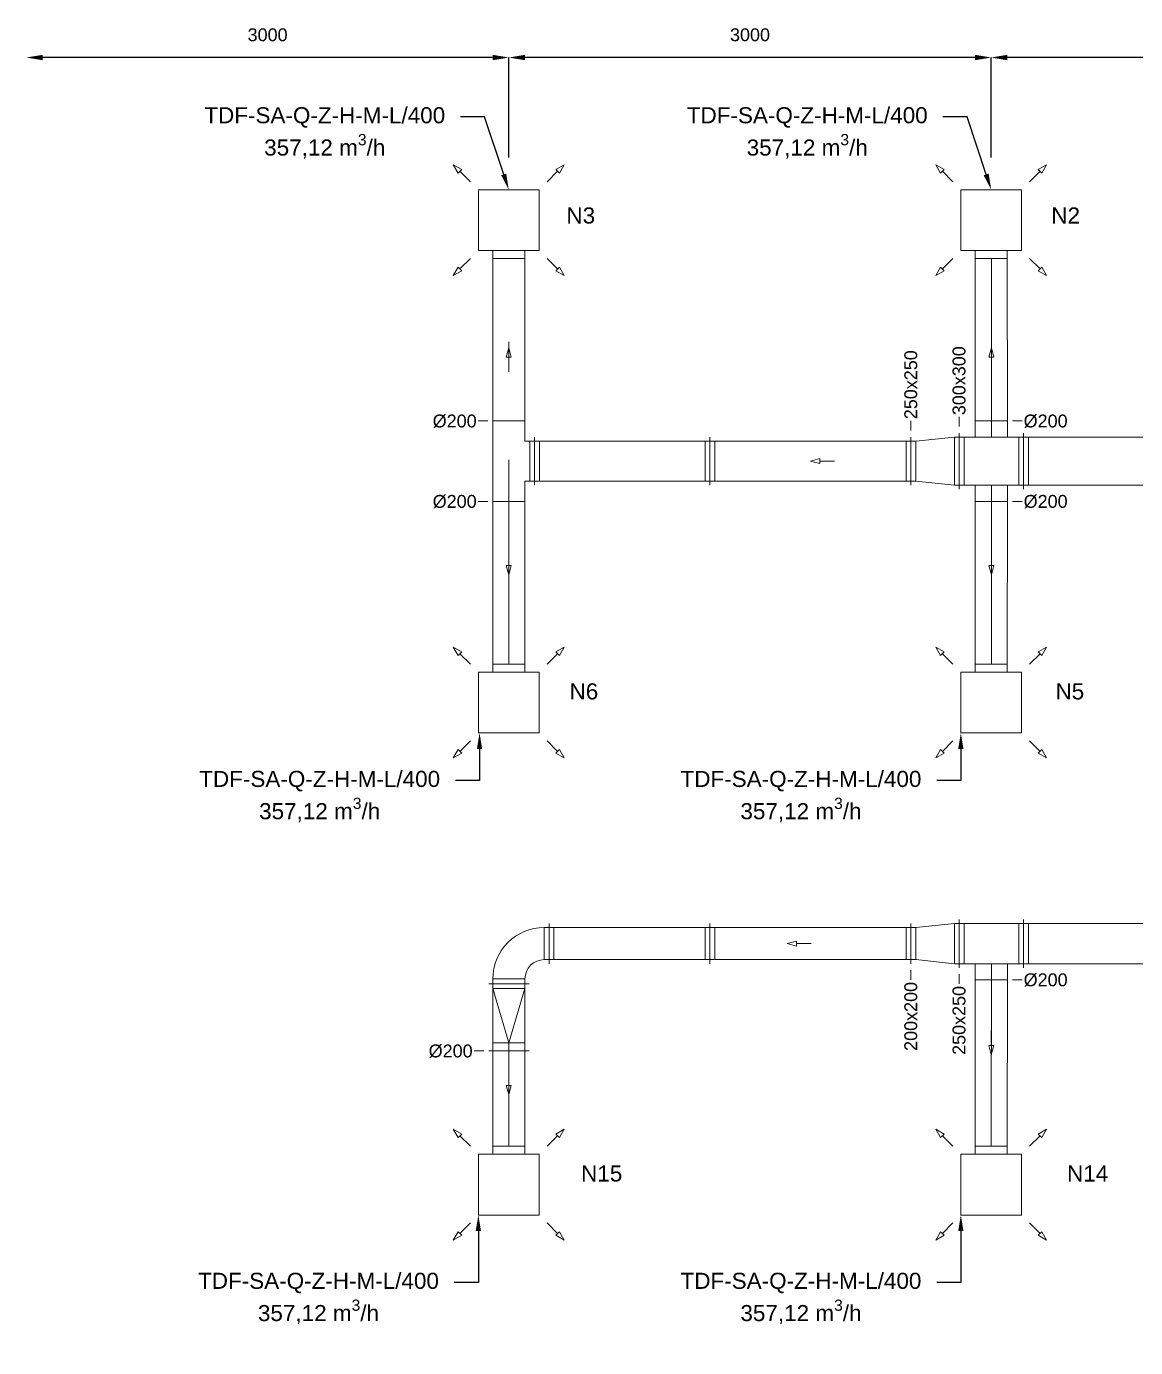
# Model space of a CAD drawing. Header units: millimetres. Extents: x 59762 to 60194, y -87842 to -87548.
# Drawn here: x 60017.99 to 60024.89, y -87796.01 to -87787.8 of the extents above; entities that cross this region are included whole.
import ezdxf
from ezdxf import colors
from ezdxf.entities.mleader import LeaderData, LeaderLine
from ezdxf.math import Vec2, Vec3

# ---------------------------------------------------------------- set-up
doc = ezdxf.new("R2010")
doc.units = ezdxf.units.MM
doc.linetypes.add('JIS_02_1.2', pattern=[2.5, 1.25, -1.25])
doc.linetypes.add('KRESKAKROPKA', pattern=[25.4, 12.7, -6.35, 0, -6.35])
for name, color, linetype, lineweight in [('instalacja nawiewna', 150, 'Continuous', 20), ('kanały', 7, 'Continuous', 20), ('nawi. strzałki', 150, 'Continuous', 20), ('Nawiew opis', 150, 'Continuous', 20), ('wymiary', 7, 'Continuous', 13)]:
    doc.layers.add(name, color=color, linetype=linetype, lineweight=lineweight)
doc.layers.add('osie', color=7, linetype='JIS_02_1.2', lineweight=5, transparency=0.7)
doc.styles.add('styl1', font='arial.ttf', dxfattribs={"height": 0.08})
doc.linetypes.add('ZYGZAK', pattern='A,0.00254,-5.08,[131,ltypeshp.shx,S=5.08,R=0,X=-5.08,Y=0],-10.16,[131,ltypeshp.shx,S=5.08,R=180,X=5.08,Y=0],-5.08', length=20.32254)
doc.dimstyles.new('Kopia Opisowy', dxfattribs={"dimscale": 0, "dimtxt": 0.08, "dimasz": 0.1, "dimexe": 0, "dimexo": 0.2, "dimgap": 0.1, "dimtad": 1, "dimlfac": 1000, "dimtxsty": 'styl1', "dimcen": 2.5, "dimadec": 0, "dimazin": 0, "dimtfac": 1, "dimtmove": 0, "dimatfit": 3, "dimfxl": 1, "dimarcsym": 0})

# ---------------------------------------------------------------- blocks, each defined once
blk = doc.blocks.new('*D46')
at = {"layer": 'Defpoints', "color": 0, "transparency": 16777216}
for p in [(60023.9901, -87787.9899), (60023.9901, -87788.8119), (60026.9901, -87788.8119)]:
    blk.add_point(p, dxfattribs=at)
at = {"layer": 'wymiary', "color": 0, "lineweight": -2, "transparency": 16777216}
for p, q in [((60023.9901, -87788.6119), (60023.9901, -87787.9899)), ((60026.8901, -87787.9899), (60024.0901, -87787.9899))]:
    blk.add_line(p, q, dxfattribs=at)
at = {"layer": 'wymiary', "color": 0, "transparency": 16777216}
for points in [[(60024.0901, -87787.9732), (60024.0901, -87788.0065), (60023.9901, -87787.9899)], [(60026.8901, -87787.9732), (60026.8901, -87788.0065), (60026.9901, -87787.9899)]]:
    blk.add_solid(points, dxfattribs=at)
at = {"layer": 'wymiary', "color": 0, "transparency": 16777216, "insert": (60025.4901, -87787.849), "char_height": 0.08, "attachment_point": 5, "style": 'styl1'}
blk.add_mtext('3000', dxfattribs=at)
blk = doc.blocks.new('*D47')
at = {"layer": 'Defpoints', "color": 0, "transparency": 16777216}
for p in [(60020.9901, -87787.9899), (60020.9901, -87788.8119), (60023.9901, -87788.8119)]:
    blk.add_point(p, dxfattribs=at)
at = {"layer": 'wymiary', "color": 0, "lineweight": -2, "transparency": 16777216}
for p, q in [((60020.9901, -87788.6119), (60020.9901, -87787.9899)), ((60023.8901, -87787.9899), (60021.0901, -87787.9899))]:
    blk.add_line(p, q, dxfattribs=at)
at = {"layer": 'wymiary', "color": 0, "transparency": 16777216}
for points in [[(60021.0901, -87787.9732), (60021.0901, -87788.0065), (60020.9901, -87787.9899)], [(60023.8901, -87787.9732), (60023.8901, -87788.0065), (60023.9901, -87787.9899)]]:
    blk.add_solid(points, dxfattribs=at)
at = {"layer": 'wymiary', "color": 0, "transparency": 16777216, "insert": (60022.4901, -87787.849), "char_height": 0.08, "attachment_point": 5, "style": 'styl1'}
blk.add_mtext('3000', dxfattribs=at)
blk = doc.blocks.new('*D48')
at = {"layer": 'Defpoints', "color": 0, "transparency": 16777216}
for p in [(60017.9911, -87787.9841), (60017.9911, -87787.9899), (60020.9901, -87788.8119)]:
    blk.add_point(p, dxfattribs=at)
at = {"layer": 'wymiary', "color": 0, "lineweight": -2, "transparency": 16777216}
blk.add_line((60020.8901, -87787.9899), (60018.0911, -87787.9899), dxfattribs=at)
at = {"layer": 'wymiary', "color": 0, "transparency": 16777216}
for points in [[(60018.0911, -87787.9732), (60018.0911, -87788.0065), (60017.9911, -87787.9899)], [(60020.8901, -87787.9732), (60020.8901, -87788.0065), (60020.9901, -87787.9899)]]:
    blk.add_solid(points, dxfattribs=at)
at = {"layer": 'wymiary', "color": 0, "transparency": 16777216, "insert": (60019.4906, -87787.849), "char_height": 0.08, "attachment_point": 5, "style": 'styl1'}
blk.add_mtext('3000', dxfattribs=at)

msp = doc.modelspace()

# ---------------------------------------------------------------- linework, layer by layer
at = {"layer": 'instalacja nawiewna', "color": 7, "ltscale": 20}
for p, q in [((60020.891053, -87789.189876), (60020.891053, -87789.239876)), ((60020.891053, -87789.239876), (60021.089053, -87789.239876)), ((60021.089053, -87789.239876), (60021.089053, -87789.189876)), ((60023.891053, -87789.189876), (60023.891053, -87789.239876)), ((60023.891053, -87789.239876), (60024.089053, -87789.239876)), ((60024.089053, -87789.239876), (60024.089053, -87789.189876)), ((60020.891053, -87791.761876), (60021.089053, -87791.761876)), ((60020.891053, -87791.811876), (60020.891053, -87791.761876)), ((60021.089053, -87791.761876), (60021.089053, -87791.811876)), ((60023.891053, -87791.761876), (60024.089053, -87791.761876)), ((60023.891053, -87791.811876), (60023.891053, -87791.761876)), ((60024.089053, -87791.761876), (60024.089053, -87791.811876)), ((60020.891053, -87794.759876), (60021.089053, -87794.759876)), ((60020.891053, -87794.809876), (60020.891053, -87794.759876)), ((60021.089053, -87794.759876), (60021.089053, -87794.809876)), ((60023.891053, -87794.759876), (60024.089053, -87794.759876)), ((60023.891053, -87794.809876), (60023.891053, -87794.759876)), ((60024.089053, -87794.759876), (60024.089053, -87794.809876))]:
    msp.add_line(p, q, dxfattribs=at)
for points in [[(60021.179053, -87788.811876), (60020.801053, -87788.811876), (60020.801053, -87789.189876), (60021.179053, -87789.189876)], [(60024.179053, -87788.811876), (60023.801053, -87788.811876), (60023.801053, -87789.189876), (60024.179053, -87789.189876)], [(60021.179053, -87791.811876), (60020.801053, -87791.811876), (60020.801053, -87792.189876), (60021.179053, -87792.189876)], [(60024.179053, -87791.811876), (60023.801053, -87791.811876), (60023.801053, -87792.189876), (60024.179053, -87792.189876)], [(60021.179053, -87794.809876), (60020.801053, -87794.809876), (60020.801053, -87795.187876), (60021.179053, -87795.187876)], [(60024.179053, -87794.809876), (60023.801053, -87794.809876), (60023.801053, -87795.187876), (60024.179053, -87795.187876)]]:
    msp.add_lwpolyline(points, close=True, dxfattribs=at)
at = {"layer": 'kanały', "color": 7, "linetype": 'ZYGZAK', "ltscale": 0.1}
for p, q in [((60020.891053, -87790.249876), (60020.891053, -87789.239876)), ((60021.091053, -87790.249876), (60021.089053, -87789.239876)), ((60023.891053, -87790.249876), (60023.891053, -87789.239876)), ((60024.091053, -87790.249876), (60024.089053, -87789.239876)), ((60020.891053, -87791.761876), (60020.891053, -87790.749876)), ((60021.089053, -87791.761876), (60021.091053, -87790.749876)), ((60023.891053, -87790.749876), (60023.891053, -87791.761876)), ((60024.091053, -87790.749876), (60024.089053, -87791.761876)), ((60020.891053, -87793.749876), (60020.891053, -87793.719876)), ((60021.091053, -87793.779876), (60021.091053, -87793.719876)), ((60023.891053, -87794.759876), (60023.891053, -87793.724876)), ((60024.089053, -87794.759876), (60024.091053, -87793.724876)), ((60020.891053, -87794.759876), (60020.891053, -87794.167312)), ((60021.089053, -87794.759876), (60021.091053, -87794.167312))]:
    msp.add_line(p, q, dxfattribs=at)
at = {"layer": 'kanały', "color": 7}
for p, q in [((60020.891053, -87790.249876), (60020.891053, -87790.749876)), ((60021.091053, -87790.249876), (60020.891053, -87790.249876)), ((60021.091053, -87790.249876), (60021.091053, -87790.374876)), ((60021.151053, -87790.374876), (60021.091053, -87790.374876)), ((60023.521053, -87790.374876), (60023.491053, -87790.374876)), ((60021.151053, -87790.624876), (60021.091053, -87790.624876)), ((60021.091053, -87790.624876), (60021.091053, -87790.749876)), ((60023.521053, -87790.624876), (60023.491053, -87790.624876)), ((60021.091053, -87790.749876), (60020.891053, -87790.749876)), ((60023.521053, -87793.399876), (60023.491053, -87793.399876)), ((60023.521053, -87793.599876), (60023.491053, -87793.599876)), ((60021.091053, -87793.749876), (60020.891053, -87793.749876)), ((60020.991053, -87794.117312), (60020.891053, -87793.779876)), ((60020.891053, -87794.117312), (60020.891053, -87793.779876)), ((60020.991053, -87794.117312), (60021.091053, -87793.779876)), ((60021.091053, -87794.117312), (60021.091053, -87793.779876)), ((60021.091053, -87794.117312), (60020.891053, -87794.117312))]:
    msp.add_line(p, q, dxfattribs=at)
at = {"layer": 'kanały', "color": 7, "ltscale": 20}
for p, q in [((60023.791053, -87790.349876), (60023.791053, -87790.324876)), ((60023.791053, -87790.324876), (60023.791053, -87790.349876)), ((60024.091053, -87790.249876), (60023.891053, -87790.249876)), ((60023.891053, -87790.249876), (60023.891053, -87790.349876)), ((60024.091053, -87790.249876), (60024.091053, -87790.349876)), ((60024.191053, -87790.349876), (60024.191053, -87790.324876)), ((60024.191053, -87790.349876), (60024.191053, -87790.324876)), ((60021.121053, -87790.374876), (60021.121053, -87790.624876)), ((60021.151053, -87790.374876), (60021.151053, -87790.349876)), ((60021.151053, -87790.374876), (60021.151053, -87790.349876)), ((60021.151053, -87790.374876), (60021.151053, -87790.624876)), ((60022.241053, -87790.374876), (60021.151053, -87790.374876)), ((60021.151053, -87790.374876), (60021.151053, -87790.624876)), ((60021.181053, -87790.374876), (60021.181053, -87790.624876)), ((60022.211053, -87790.374876), (60022.211053, -87790.624876)), ((60022.241053, -87790.374876), (60022.241053, -87790.349876)), ((60022.241053, -87790.374876), (60022.241053, -87790.349876)), ((60023.491053, -87790.374876), (60022.241053, -87790.374876)), ((60022.241053, -87790.374876), (60022.241053, -87790.624876)), ((60022.241053, -87790.374876), (60022.241053, -87790.624876)), ((60022.271053, -87790.374876), (60022.271053, -87790.624876)), ((60023.461053, -87790.374876), (60023.461053, -87790.624876)), ((60023.491053, -87790.374876), (60023.491053, -87790.349876)), ((60023.491053, -87790.374876), (60023.491053, -87790.349876)), ((60023.491053, -87790.374876), (60023.491053, -87790.624876)), ((60023.491053, -87790.374876), (60023.491053, -87790.624876)), ((60023.761053, -87790.349876), (60023.521053, -87790.374876)), ((60023.521053, -87790.374876), (60023.521053, -87790.624876)), ((60023.761053, -87790.649876), (60023.761053, -87790.349876)), ((60023.761053, -87790.349876), (60023.791053, -87790.349876)), ((60023.791053, -87790.349876), (60023.791053, -87790.649876)), ((60024.191053, -87790.349876), (60023.791053, -87790.349876)), ((60023.791053, -87790.649876), (60023.791053, -87790.349876)), ((60023.821053, -87790.349876), (60023.821053, -87790.649876)), ((60024.161053, -87790.349876), (60024.161053, -87790.649876)), ((60024.191053, -87790.349876), (60024.191053, -87790.649876)), ((60025.241053, -87790.349876), (60024.191053, -87790.349876)), ((60024.191053, -87790.349876), (60024.191053, -87790.649876)), ((60024.221053, -87790.349876), (60024.221053, -87790.649876)), ((60021.151053, -87790.649876), (60021.151053, -87790.624876)), ((60021.151053, -87790.649876), (60021.151053, -87790.624876)), ((60022.241053, -87790.624876), (60021.151053, -87790.624876)), ((60022.241053, -87790.649876), (60022.241053, -87790.624876)), ((60023.491053, -87790.624876), (60022.241053, -87790.624876)), ((60022.241053, -87790.649876), (60022.241053, -87790.624876)), ((60023.491053, -87790.624876), (60023.491053, -87790.599876)), ((60023.491053, -87790.649876), (60023.491053, -87790.624876)), ((60023.491053, -87790.649876), (60023.491053, -87790.624876)), ((60023.761053, -87790.649876), (60023.521053, -87790.624876)), ((60023.761053, -87790.649876), (60023.791053, -87790.649876)), ((60023.791053, -87790.674876), (60023.791053, -87790.649876)), ((60024.191053, -87790.649876), (60023.791053, -87790.649876)), ((60023.791053, -87790.649876), (60023.791053, -87790.674876)), ((60023.891053, -87790.749876), (60023.891053, -87790.649876)), ((60024.091053, -87790.749876), (60024.091053, -87790.649876)), ((60024.191053, -87790.674876), (60024.191053, -87790.649876)), ((60024.191053, -87790.674876), (60024.191053, -87790.649876)), ((60025.241053, -87790.649876), (60024.191053, -87790.649876)), ((60024.091053, -87790.749876), (60023.891053, -87790.749876)), ((60023.791053, -87793.374876), (60023.791053, -87793.349876)), ((60023.791053, -87793.349876), (60023.791053, -87793.374876)), ((60024.191053, -87793.374876), (60024.191053, -87793.349876)), ((60024.191053, -87793.374876), (60024.191053, -87793.349876)), ((60021.211053, -87793.599876), (60021.211053, -87793.399876)), ((60021.211053, -87793.399876), (60021.241053, -87793.399876)), ((60021.241053, -87793.374876), (60021.241053, -87793.399876)), ((60021.241053, -87793.399876), (60021.241053, -87793.374876)), ((60021.241053, -87793.599876), (60021.241053, -87793.399876)), ((60022.241053, -87793.399876), (60021.241053, -87793.399876)), ((60021.241053, -87793.399876), (60021.241053, -87793.599876)), ((60021.271053, -87793.399876), (60021.271053, -87793.599876)), ((60022.211053, -87793.399876), (60022.211053, -87793.599876)), ((60022.241053, -87793.399876), (60022.241053, -87793.374876)), ((60022.241053, -87793.399876), (60022.241053, -87793.374876)), ((60023.491053, -87793.399876), (60022.241053, -87793.399876)), ((60022.241053, -87793.399876), (60022.241053, -87793.599876)), ((60022.241053, -87793.399876), (60022.241053, -87793.599876)), ((60022.271053, -87793.399876), (60022.271053, -87793.599876)), ((60023.461053, -87793.399876), (60023.461053, -87793.599876)), ((60023.491053, -87793.399876), (60023.491053, -87793.374876)), ((60023.491053, -87793.399876), (60023.491053, -87793.374876)), ((60023.491053, -87793.399876), (60023.491053, -87793.599876)), ((60023.491053, -87793.399876), (60023.491053, -87793.599876)), ((60023.761053, -87793.374876), (60023.521053, -87793.399876)), ((60023.521053, -87793.399876), (60023.521053, -87793.599876)), ((60023.761053, -87793.624876), (60023.761053, -87793.374876)), ((60023.761053, -87793.374876), (60023.791053, -87793.374876)), ((60024.191053, -87793.374876), (60023.791053, -87793.374876)), ((60023.791053, -87793.374876), (60023.791053, -87793.624876)), ((60023.791053, -87793.624876), (60023.791053, -87793.374876)), ((60023.821053, -87793.374876), (60023.821053, -87793.624876)), ((60024.161053, -87793.374876), (60024.161053, -87793.624876)), ((60024.191053, -87793.374876), (60024.191053, -87793.624876)), ((60025.241053, -87793.374876), (60024.191053, -87793.374876)), ((60024.191053, -87793.374876), (60024.191053, -87793.624876)), ((60024.221053, -87793.374876), (60024.221053, -87793.624876)), ((60021.241053, -87793.599876), (60021.211053, -87793.599876)), ((60021.241053, -87793.599876), (60021.241053, -87793.624876)), ((60021.241053, -87793.624876), (60021.241053, -87793.599876)), ((60022.241053, -87793.599876), (60021.241053, -87793.599876)), ((60022.241053, -87793.624876), (60022.241053, -87793.599876)), ((60023.491053, -87793.599876), (60022.241053, -87793.599876)), ((60022.241053, -87793.624876), (60022.241053, -87793.599876)), ((60023.491053, -87793.599876), (60023.491053, -87793.574876)), ((60023.491053, -87793.624876), (60023.491053, -87793.599876)), ((60023.491053, -87793.624876), (60023.491053, -87793.599876)), ((60023.761053, -87793.624876), (60023.521053, -87793.599876)), ((60023.761053, -87793.624876), (60023.791053, -87793.624876)), ((60024.191053, -87793.624876), (60023.791053, -87793.624876)), ((60023.791053, -87793.649876), (60023.791053, -87793.624876)), ((60023.791053, -87793.624876), (60023.791053, -87793.649876)), ((60023.891053, -87793.724876), (60023.891053, -87793.624876)), ((60024.091053, -87793.724876), (60024.091053, -87793.624876)), ((60024.191053, -87793.649876), (60024.191053, -87793.624876)), ((60024.191053, -87793.649876), (60024.191053, -87793.624876)), ((60025.241053, -87793.624876), (60024.191053, -87793.624876)), ((60020.891053, -87793.749876), (60020.866053, -87793.749876)), ((60020.866053, -87793.749876), (60020.891053, -87793.749876)), ((60020.891053, -87793.719876), (60021.091053, -87793.719876)), ((60020.891053, -87793.749876), (60020.891053, -87793.719876)), ((60021.091053, -87793.749876), (60020.891053, -87793.749876)), ((60020.891053, -87793.779876), (60020.891053, -87793.749876)), ((60021.091053, -87793.719876), (60021.091053, -87793.749876)), ((60021.116053, -87793.749876), (60021.091053, -87793.749876)), ((60021.091053, -87793.749876), (60021.116053, -87793.749876)), ((60021.091053, -87793.749876), (60021.091053, -87793.779876)), ((60024.091053, -87793.724876), (60023.891053, -87793.724876)), ((60021.091053, -87793.779876), (60020.891053, -87793.779876)), ((60020.891053, -87794.167312), (60020.866053, -87794.167312)), ((60020.891053, -87794.167312), (60020.891053, -87794.117312)), ((60020.891053, -87794.167312), (60021.091053, -87794.167312)), ((60021.091053, -87794.117312), (60021.091053, -87794.167312)), ((60021.116053, -87794.167312), (60021.091053, -87794.167312))]:
    msp.add_line(p, q, dxfattribs=at)
at = {"layer": 'kanały', "color": 7}
for radius in [0.32, 0.12]:
    msp.add_arc((60021.211053, -87793.719876), radius, 90, 180, dxfattribs=at)
at = {"layer": 'nawi. strzałki', "color": 7, "ltscale": 20}
for p, q in [((60020.645489, -87788.656312), (60020.675489, -87788.708274)), ((60020.645489, -87788.656312), (60020.697451, -87788.686312)), ((60021.334616, -87788.656312), (60021.282655, -87788.686312)), ((60021.334616, -87788.656312), (60021.304616, -87788.708274)), ((60023.645489, -87788.656312), (60023.675489, -87788.708274)), ((60023.645489, -87788.656312), (60023.697451, -87788.686312)), ((60024.334616, -87788.656312), (60024.282655, -87788.686312)), ((60024.334616, -87788.656312), (60024.304616, -87788.708274)), ((60020.697451, -87788.686312), (60020.675489, -87788.708274)), ((60020.751555, -87788.762378), (60020.68647, -87788.697293)), ((60021.22855, -87788.762378), (60021.293636, -87788.697293)), ((60021.304616, -87788.708274), (60021.282655, -87788.686312)), ((60023.697451, -87788.686312), (60023.675489, -87788.708274)), ((60023.751555, -87788.762378), (60023.68647, -87788.697293)), ((60024.22855, -87788.762378), (60024.293636, -87788.697293)), ((60024.304616, -87788.708274), (60024.282655, -87788.686312)), ((60020.751555, -87789.239373), (60020.68647, -87789.304458)), ((60021.22855, -87789.239373), (60021.293636, -87789.304458)), ((60023.751555, -87789.239373), (60023.68647, -87789.304458)), ((60024.22855, -87789.239373), (60024.293636, -87789.304458)), ((60020.645489, -87789.345439), (60020.675489, -87789.293478)), ((60020.645489, -87789.345439), (60020.697451, -87789.315439)), ((60020.675489, -87789.293478), (60020.697451, -87789.315439)), ((60021.282655, -87789.315439), (60021.304616, -87789.293478)), ((60021.334616, -87789.345439), (60021.282655, -87789.315439)), ((60021.334616, -87789.345439), (60021.304616, -87789.293478)), ((60023.645489, -87789.345439), (60023.675489, -87789.293478)), ((60023.645489, -87789.345439), (60023.697451, -87789.315439)), ((60023.675489, -87789.293478), (60023.697451, -87789.315439)), ((60024.282655, -87789.315439), (60024.304616, -87789.293478)), ((60024.334616, -87789.345439), (60024.282655, -87789.315439)), ((60024.334616, -87789.345439), (60024.304616, -87789.293478)), ((60020.990053, -87789.794876), (60020.974524, -87789.852831)), ((60020.990053, -87789.794876), (60021.005582, -87789.852831)), ((60023.991053, -87789.794876), (60023.975524, -87789.852831)), ((60023.991053, -87789.794876), (60024.006582, -87789.852831)), ((60021.005582, -87789.852831), (60020.974524, -87789.852831)), ((60020.990053, -87789.944876), (60020.990053, -87789.852831)), ((60024.006582, -87789.852831), (60023.975524, -87789.852831)), ((60023.991053, -87789.944876), (60023.991053, -87789.852831)), ((60022.866053, -87790.499876), (60022.924008, -87790.484347)), ((60022.924008, -87790.484347), (60022.924008, -87790.515405)), ((60022.866053, -87790.499876), (60022.924008, -87790.515405)), ((60023.016053, -87790.499876), (60022.924008, -87790.499876)), ((60020.990053, -87791.055876), (60020.990053, -87791.14792)), ((60023.991053, -87791.055876), (60023.991053, -87791.14792)), ((60020.990053, -87791.205876), (60020.974524, -87791.14792)), ((60020.974524, -87791.14792), (60021.005582, -87791.14792)), ((60020.990053, -87791.205876), (60021.005582, -87791.14792)), ((60023.991053, -87791.205876), (60023.975524, -87791.14792)), ((60023.975524, -87791.14792), (60024.006582, -87791.14792)), ((60023.991053, -87791.205876), (60024.006582, -87791.14792)), ((60020.645489, -87791.656312), (60020.675489, -87791.708274)), ((60020.645489, -87791.656312), (60020.697451, -87791.686312)), ((60020.697451, -87791.686312), (60020.675489, -87791.708274)), ((60020.751555, -87791.762378), (60020.68647, -87791.697293)), ((60021.22855, -87791.762378), (60021.293636, -87791.697293)), ((60021.334616, -87791.656312), (60021.282655, -87791.686312)), ((60021.304616, -87791.708274), (60021.282655, -87791.686312)), ((60021.334616, -87791.656312), (60021.304616, -87791.708274)), ((60023.645489, -87791.656312), (60023.675489, -87791.708274)), ((60023.645489, -87791.656312), (60023.697451, -87791.686312)), ((60023.697451, -87791.686312), (60023.675489, -87791.708274)), ((60023.751555, -87791.762378), (60023.68647, -87791.697293)), ((60024.22855, -87791.762378), (60024.293636, -87791.697293)), ((60024.334616, -87791.656312), (60024.282655, -87791.686312)), ((60024.304616, -87791.708274), (60024.282655, -87791.686312)), ((60024.334616, -87791.656312), (60024.304616, -87791.708274)), ((60020.645489, -87792.345439), (60020.675489, -87792.293478)), ((60020.675489, -87792.293478), (60020.697451, -87792.315439)), ((60020.751555, -87792.239373), (60020.68647, -87792.304458)), ((60021.22855, -87792.239373), (60021.293636, -87792.304458)), ((60021.282655, -87792.315439), (60021.304616, -87792.293478)), ((60021.334616, -87792.345439), (60021.304616, -87792.293478)), ((60023.645489, -87792.345439), (60023.675489, -87792.293478)), ((60023.675489, -87792.293478), (60023.697451, -87792.315439)), ((60023.751555, -87792.239373), (60023.68647, -87792.304458)), ((60024.22855, -87792.239373), (60024.293636, -87792.304458)), ((60024.282655, -87792.315439), (60024.304616, -87792.293478)), ((60024.334616, -87792.345439), (60024.304616, -87792.293478)), ((60020.645489, -87792.345439), (60020.697451, -87792.315439)), ((60021.334616, -87792.345439), (60021.282655, -87792.315439)), ((60023.645489, -87792.345439), (60023.697451, -87792.315439)), ((60024.334616, -87792.345439), (60024.282655, -87792.315439)), ((60022.721053, -87793.499876), (60022.779008, -87793.484347)), ((60022.721053, -87793.499876), (60022.779008, -87793.515405)), ((60022.779008, -87793.484347), (60022.779008, -87793.515405)), ((60022.871053, -87793.499876), (60022.779008, -87793.499876)), ((60023.990553, -87794.042376), (60023.990553, -87794.13442)), ((60023.990553, -87794.192376), (60023.975024, -87794.13442)), ((60023.975024, -87794.13442), (60024.006082, -87794.13442)), ((60023.990553, -87794.192376), (60024.006082, -87794.13442)), ((60020.990335, -87794.289328), (60020.990335, -87794.381373)), ((60020.990335, -87794.439328), (60020.974806, -87794.381373)), ((60020.974806, -87794.381373), (60021.005864, -87794.381373)), ((60020.990335, -87794.439328), (60021.005864, -87794.381373)), ((60020.645489, -87794.654312), (60020.675489, -87794.706274)), ((60020.645489, -87794.654312), (60020.697451, -87794.684312)), ((60021.334616, -87794.654312), (60021.282655, -87794.684312)), ((60021.334616, -87794.654312), (60021.304616, -87794.706274)), ((60023.645489, -87794.654312), (60023.675489, -87794.706274)), ((60023.645489, -87794.654312), (60023.697451, -87794.684312)), ((60024.334616, -87794.654312), (60024.282655, -87794.684312)), ((60024.334616, -87794.654312), (60024.304616, -87794.706274)), ((60020.697451, -87794.684312), (60020.675489, -87794.706274)), ((60020.751555, -87794.760378), (60020.68647, -87794.695293)), ((60021.22855, -87794.760378), (60021.293636, -87794.695293)), ((60021.304616, -87794.706274), (60021.282655, -87794.684312)), ((60023.697451, -87794.684312), (60023.675489, -87794.706274)), ((60023.751555, -87794.760378), (60023.68647, -87794.695293)), ((60024.22855, -87794.760378), (60024.293636, -87794.695293)), ((60024.304616, -87794.706274), (60024.282655, -87794.684312)), ((60020.751555, -87795.237373), (60020.68647, -87795.302458)), ((60021.22855, -87795.237373), (60021.293636, -87795.302458)), ((60023.751555, -87795.237373), (60023.68647, -87795.302458)), ((60024.22855, -87795.237373), (60024.293636, -87795.302458)), ((60020.645489, -87795.343439), (60020.675489, -87795.291478)), ((60020.645489, -87795.343439), (60020.697451, -87795.313439)), ((60020.675489, -87795.291478), (60020.697451, -87795.313439)), ((60021.282655, -87795.313439), (60021.304616, -87795.291478)), ((60021.334616, -87795.343439), (60021.282655, -87795.313439)), ((60021.334616, -87795.343439), (60021.304616, -87795.291478)), ((60023.645489, -87795.343439), (60023.675489, -87795.291478)), ((60023.645489, -87795.343439), (60023.697451, -87795.313439)), ((60023.675489, -87795.291478), (60023.697451, -87795.313439)), ((60024.282655, -87795.313439), (60024.304616, -87795.291478)), ((60024.334616, -87795.343439), (60024.282655, -87795.313439)), ((60024.334616, -87795.343439), (60024.304616, -87795.291478))]:
    msp.add_line(p, q, dxfattribs=at)
at = {"layer": 'osie', "color": 7, "linetype": 'KRESKAKROPKA', "ltscale": 0.1}
for p, q in [((60020.990053, -87791.761876), (60020.990053, -87789.239876)), ((60023.991053, -87790.349876), (60023.991053, -87789.239876)), ((60023.991053, -87791.761876), (60023.991053, -87790.649876)), ((60023.990053, -87794.759876), (60023.991053, -87793.624876)), ((60020.990053, -87794.759876), (60020.990618, -87794.118781))]:
    msp.add_line(p, q, dxfattribs=at)
at = {"layer": 'osie', "color": 7, "ltscale": 0.01}
msp.add_line((60020.990619, -87794.117312), (60020.99062, -87794.115853), dxfattribs=at)
at = {"layer": 'wymiary', "color": 7}
for p, q in [((60023.791053, -87790.223848), (60023.791053, -87790.284204)), ((60020.800342, -87790.249876), (60020.860697, -87790.249876)), ((60023.491053, -87790.248848), (60023.491053, -87790.309204)), ((60024.181764, -87790.249876), (60024.121408, -87790.249876)), ((60020.800342, -87790.749876), (60020.860697, -87790.749876)), ((60024.181764, -87790.749876), (60024.121408, -87790.749876)), ((60023.491053, -87793.725903), (60023.491053, -87793.665548)), ((60023.791053, -87793.750903), (60023.791053, -87793.690548)), ((60024.181764, -87793.724876), (60024.121408, -87793.724876)), ((60020.775342, -87794.167312), (60020.835697, -87794.167312))]:
    msp.add_line(p, q, dxfattribs=at)

# ---------------------------------------------------------------- texts
at = {"layer": 'Nawiew opis', "color": 7, "ltscale": 20, "char_height": 0.1, "attachment_point": 3, "style": 'styl1'}
for s, insert in [('N3', (60021.527333, -87788.922121)), ('N2', (60024.542234, -87788.922121)), ('N6', (60021.54651, -87791.881512)), ('N5', (60024.568243, -87791.881512)), ('N15', (60021.69614, -87794.879512)), ('N14', (60024.717872, -87794.879512))]:
    msp.add_mtext_dynamic_manual_height_columns(s, width=0.2, gutter_width=1, heights=[0], dxfattribs=dict(at, insert=insert))
at = {"layer": 'wymiary', "color": 7, "ltscale": 20, "char_height": 0.08, "attachment_point": 7, "rotation": 90, "style": 'styl1'}
for s, insert in [('250x250', (60023.530766, -87790.239023)), ('300x300', (60023.830766, -87790.214023)), ('200x200', (60023.530766, -87794.167105)), ('250x250', (60023.830766, -87794.192105))]:
    msp.add_mtext_dynamic_manual_height_columns(s, width=0.44264358, gutter_width=1, heights=[0], dxfattribs=dict(at, insert=insert))
at = {"layer": 'wymiary', "color": 7, "ltscale": 20, "char_height": 0.08, "style": 'styl1'}
for insert, attachment_point in [((60020.790516, -87790.210163), 3), ((60024.19159, -87790.210163), 1), ((60020.790516, -87790.710163), 3), ((60024.19159, -87790.710163), 1), ((60024.19159, -87793.685163), 1), ((60020.765516, -87794.127599), 3)]:
    msp.add_mtext_dynamic_manual_height_columns('%%C200', width=0.44264358, gutter_width=1, heights=[0], dxfattribs=dict(at, insert=insert, attachment_point=attachment_point))

# ---------------------------------------------------------------- dimensions: what is measured, and where the dimension line sits
at = {"layer": 'wymiary', "color": 7}
dim = msp.add_linear_dim(base=(60017.991053, -87787.989876), p1=(60020.990053, -87788.811876), p2=(60017.991053, -87787.984123), angle=180, text='3000', dimstyle='Kopia Opisowy', override={"dimscale": 1, "dimse1": 1, "dimse2": 1, "dimtix": 0, "dimtofl": 1, "dimtmove": 1, "dimatfit": 3}, dxfattribs=at)
dim.commit()
dim.dimension.update_dxf_attribs({"geometry": '*D48', "text_midpoint": (60019.490553, -87787.849003)})
for base, p1, p2, picture, middle in [((60020.990053, -87787.989876), (60023.990053, -87788.811876), (60020.990053, -87788.811876), '*D47', (60022.490053, -87787.849003)), ((60023.990053, -87787.989876), (60026.990053, -87788.811876), (60023.990053, -87788.811876), '*D46', (60025.490053, -87787.849003))]:
    dim = msp.add_linear_dim(base=base, p1=p1, p2=p2, angle=180, dimstyle='Kopia Opisowy', override={"dimscale": 1, "dimse1": 1, "dimtix": 0, "dimtofl": 1, "dimtmove": 1, "dimatfit": 3}, dxfattribs=at)
    dim.commit()
    dim.dimension.update_dxf_attribs({"geometry": picture, "text_midpoint": middle})

# ---------------------------------------------------------------- leaders
at = {"layer": 'Nawiew opis', "color": 7, "ltscale": 20}
ml = msp.add_multileader_mtext('Standard', dxfattribs=at)
ml.set_content('\\A1;TDF-SA-Q-Z-H-M-L/400\\P357,12 m{\\H0.7x;\\S3^ ;}/h', color=7, style='styl1')
ml.set_leader_properties()
ml.build(insert=Vec2(0, 0))
ml.multileader.update_dxf_attribs({"dogleg_length": 0.3, "arrow_head_size": 0.1})
ctx = ml.context
ctx.base_point, ctx.char_height, ctx.arrow_head_size, ctx.landing_gap_size, ctx.plane_origin = Vec3(60019.002127, -87788.35876), 0.1, 0.1, 0.1, Vec3(60020.741053, -87789.001876)
ctx.text_align_type = 1
notes = []
notes.append((ctx, [(0, (1, 1, 0), (60020.840053, -87788.35876), (-1, 0), 0.15, [(0, [(60020.990053, -87788.811876)], 0, [])])]))
ctx.mtext.insert, ctx.mtext.alignment, ctx.mtext.flow_direction = Vec3(60019.84609, -87788.298869), 2, 5
ml = msp.add_multileader_mtext('Standard', dxfattribs=at)
ml.set_content('\\A1;TDF-SA-Q-Z-H-M-L/400\\P357,12 m{\\H0.7x;\\S3^ ;}/h', color=7, style='styl1')
ml.set_leader_properties()
ml.build(insert=Vec2(0, 0))
ml.multileader.update_dxf_attribs({"dogleg_length": 0.3, "arrow_head_size": 0.1})
ctx = ml.context
ctx.base_point, ctx.char_height, ctx.arrow_head_size, ctx.landing_gap_size, ctx.plane_origin = Vec3(60022.002127, -87788.35876), 0.1, 0.1, 0.1, Vec3(60023.741053, -87789.001876)
ctx.text_align_type = 1
notes.append((ctx, [(0, (1, 1, 0), (60023.840053, -87788.35876), (-1, 0), 0.15, [(0, [(60023.990053, -87788.811876)], 0, [])])]))
ctx.mtext.insert, ctx.mtext.alignment, ctx.mtext.flow_direction = Vec3(60022.84609, -87788.298869), 2, 5
ml = msp.add_multileader_mtext('Standard', dxfattribs=at)
ml.set_content('\\A1;TDF-SA-Q-Z-H-M-L/400\\P357,12 m{\\H0.7x;\\S3^ ;}/h', color=7, style='styl1')
ml.set_leader_properties()
ml.build(insert=Vec2(0, 0))
ml.multileader.update_dxf_attribs({"dogleg_length": 0.3, "arrow_head_size": 0.1})
ctx = ml.context
ctx.base_point, ctx.char_height, ctx.arrow_head_size, ctx.landing_gap_size, ctx.plane_origin = Vec3(60018.970479, -87792.485799), 0.1, 0.1, 0.1, Vec3(60020.741053, -87791.951876)
ctx.text_align_type = 1
notes.append((ctx, [(0, (1, 1, 0), (60020.808405, -87792.485799), (-1, 0), 0.15, [(0, [(60020.808405, -87792.189876)], 0, [])])]))
ctx.mtext.insert, ctx.mtext.alignment, ctx.mtext.flow_direction = Vec3(60019.814442, -87792.425908), 2, 5
ml = msp.add_multileader_mtext('Standard', dxfattribs=at)
ml.set_content('\\A1;TDF-SA-Q-Z-H-M-L/400\\P357,12 m{\\H0.7x;\\S3^ ;}/h', color=7, style='styl1')
ml.set_leader_properties()
ml.build(insert=Vec2(0, 0))
ml.multileader.update_dxf_attribs({"dogleg_length": 0.3, "arrow_head_size": 0.1})
ctx = ml.context
ctx.base_point, ctx.char_height, ctx.arrow_head_size, ctx.landing_gap_size, ctx.plane_origin = Vec3(60021.963127, -87792.485799), 0.1, 0.1, 0.1, Vec3(60023.741053, -87791.951876)
ctx.text_align_type = 1
notes.append((ctx, [(0, (1, 1, 0), (60023.801053, -87792.485799), (-1, 0), 0.15, [(0, [(60023.801053, -87792.189876)], 0, [])])]))
ctx.mtext.insert, ctx.mtext.alignment, ctx.mtext.flow_direction = Vec3(60022.80709, -87792.425908), 2, 5
ml = msp.add_multileader_mtext('Standard', dxfattribs=at)
ml.set_content('\\A1;TDF-SA-Q-Z-H-M-L/400\\P357,12 m{\\H0.7x;\\S3^ ;}/h', color=7, style='styl1')
ml.set_leader_properties()
ml.build(insert=Vec2(0, 0))
ml.multileader.update_dxf_attribs({"dogleg_length": 0.3, "arrow_head_size": 0.1})
ctx = ml.context
ctx.base_point, ctx.char_height, ctx.arrow_head_size, ctx.landing_gap_size, ctx.plane_origin = Vec3(60018.963127, -87795.60677), 0.1, 0.1, 0.1, Vec3(60020.741053, -87794.949876)
ctx.text_align_type = 1
notes.append((ctx, [(0, (1, 1, 0), (60020.801053, -87795.60677), (-1, 0), 0.15, [(0, [(60020.801053, -87795.187876)], 0, [])])]))
ctx.mtext.insert, ctx.mtext.alignment, ctx.mtext.flow_direction = Vec3(60019.80709, -87795.546879), 2, 5
ml = msp.add_multileader_mtext('Standard', dxfattribs=at)
ml.set_content('\\A1;TDF-SA-Q-Z-H-M-L/400\\P357,12 m{\\H0.7x;\\S3^ ;}/h', color=7, style='styl1')
ml.set_leader_properties()
ml.build(insert=Vec2(0, 0))
ml.multileader.update_dxf_attribs({"dogleg_length": 0.3, "arrow_head_size": 0.1})
ctx = ml.context
ctx.base_point, ctx.char_height, ctx.arrow_head_size, ctx.landing_gap_size, ctx.plane_origin = Vec3(60021.963127, -87795.60677), 0.1, 0.1, 0.1, Vec3(60023.741053, -87794.949876)
ctx.text_align_type = 1
notes.append((ctx, [(0, (1, 1, 0), (60023.801053, -87795.60677), (-1, 0), 0.15, [(0, [(60023.801053, -87795.187876)], 0, [])])]))
ctx.mtext.insert, ctx.mtext.alignment, ctx.mtext.flow_direction = Vec3(60022.80709, -87795.546879), 2, 5
for ctx, leaders in notes:
    for number, flags, end, landing, length, lines in leaders:
        leader = LeaderData()
        leader.index, (leader.has_last_leader_line, leader.has_dogleg_vector, leader.attachment_direction) = number, flags
        leader.last_leader_point, leader.dogleg_vector, leader.dogleg_length = Vec3(end), Vec3(landing), length
        for number, points, colour, breaks in lines:
            line = LeaderLine()
            line.index, line.vertices, line.color, line.breaks = number, Vec3.list(points), colors.encode_raw_color(colour), breaks
            leader.lines.append(line)
        ctx.leaders.append(leader)

doc.saveas('drawing.dxf')
